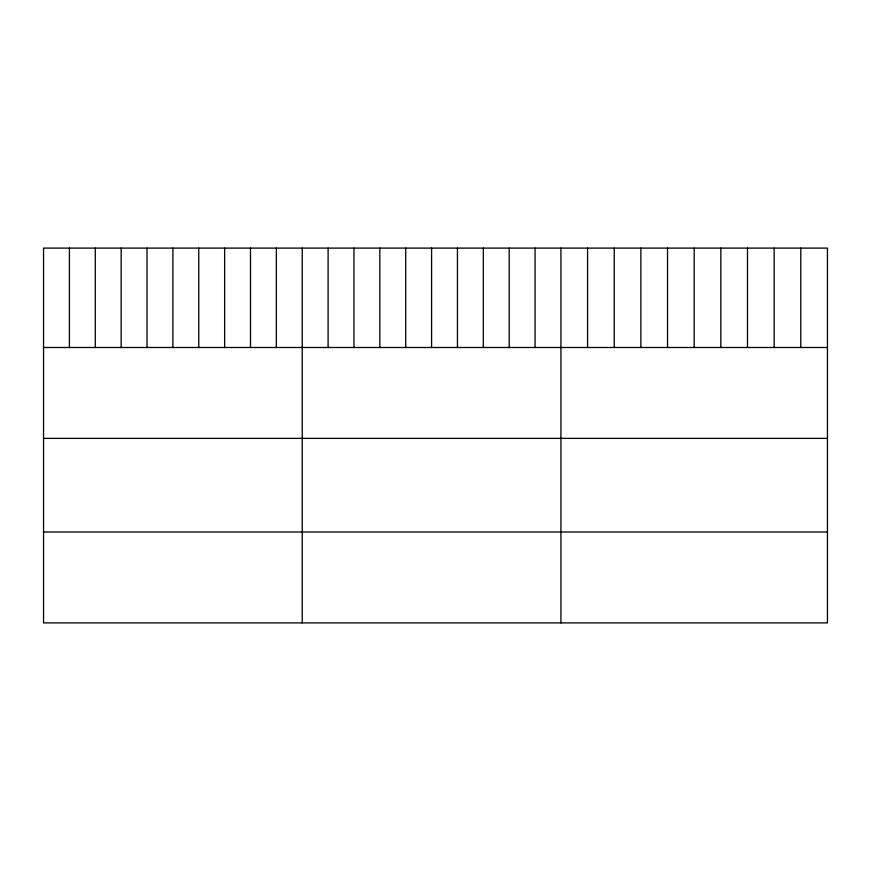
<?xml version="1.0" encoding="UTF-8"?>
<svg xmlns="http://www.w3.org/2000/svg" width="871" height="871" viewBox="0 0 871 871"><rect width="100%" height="100%" fill="white"/><g stroke="black" fill="none" stroke-linecap="round" stroke-linejoin="round"><path stroke-width="1.31" d="M827.45 347.496L827.45 622.896L43.55 622.896L43.55 248.104L827.45 248.104L827.45 347.496L43.55 347.496M43.55 438.374L827.45 438.374M43.55 532.007L827.45 532.007M800.797 248.104L800.797 347.496M774.145 248.104L774.145 347.496M747.492 248.104L747.492 347.496M720.84 248.104L720.84 347.496M694.187 248.104L694.187 347.496M667.534 248.104L667.534 347.496M640.882 248.104L640.882 347.496M614.229 248.104L614.229 347.496M587.577 248.104L587.577 347.496M560.924 248.104L560.924 622.896M535.055 248.104L535.055 347.496M509.187 248.104L509.187 347.496M483.318 248.104L483.318 347.496M457.449 248.104L457.449 347.496M431.581 248.104L431.581 347.496M405.712 248.104L405.712 347.496M379.843 248.104L379.843 347.496M353.974 248.104L353.974 347.496M328.106 248.104L328.106 347.496M302.237 248.104L302.237 622.896M276.368 248.104L276.368 347.496M250.5 248.104L250.5 347.496M224.631 248.104L224.631 347.496M198.762 248.104L198.762 347.496M172.894 248.104L172.894 347.496M147.025 248.104L147.025 347.496M121.156 248.104L121.156 347.496M95.287 248.104L95.287 347.496M69.419 248.104L69.419 347.496"/></g></svg>
